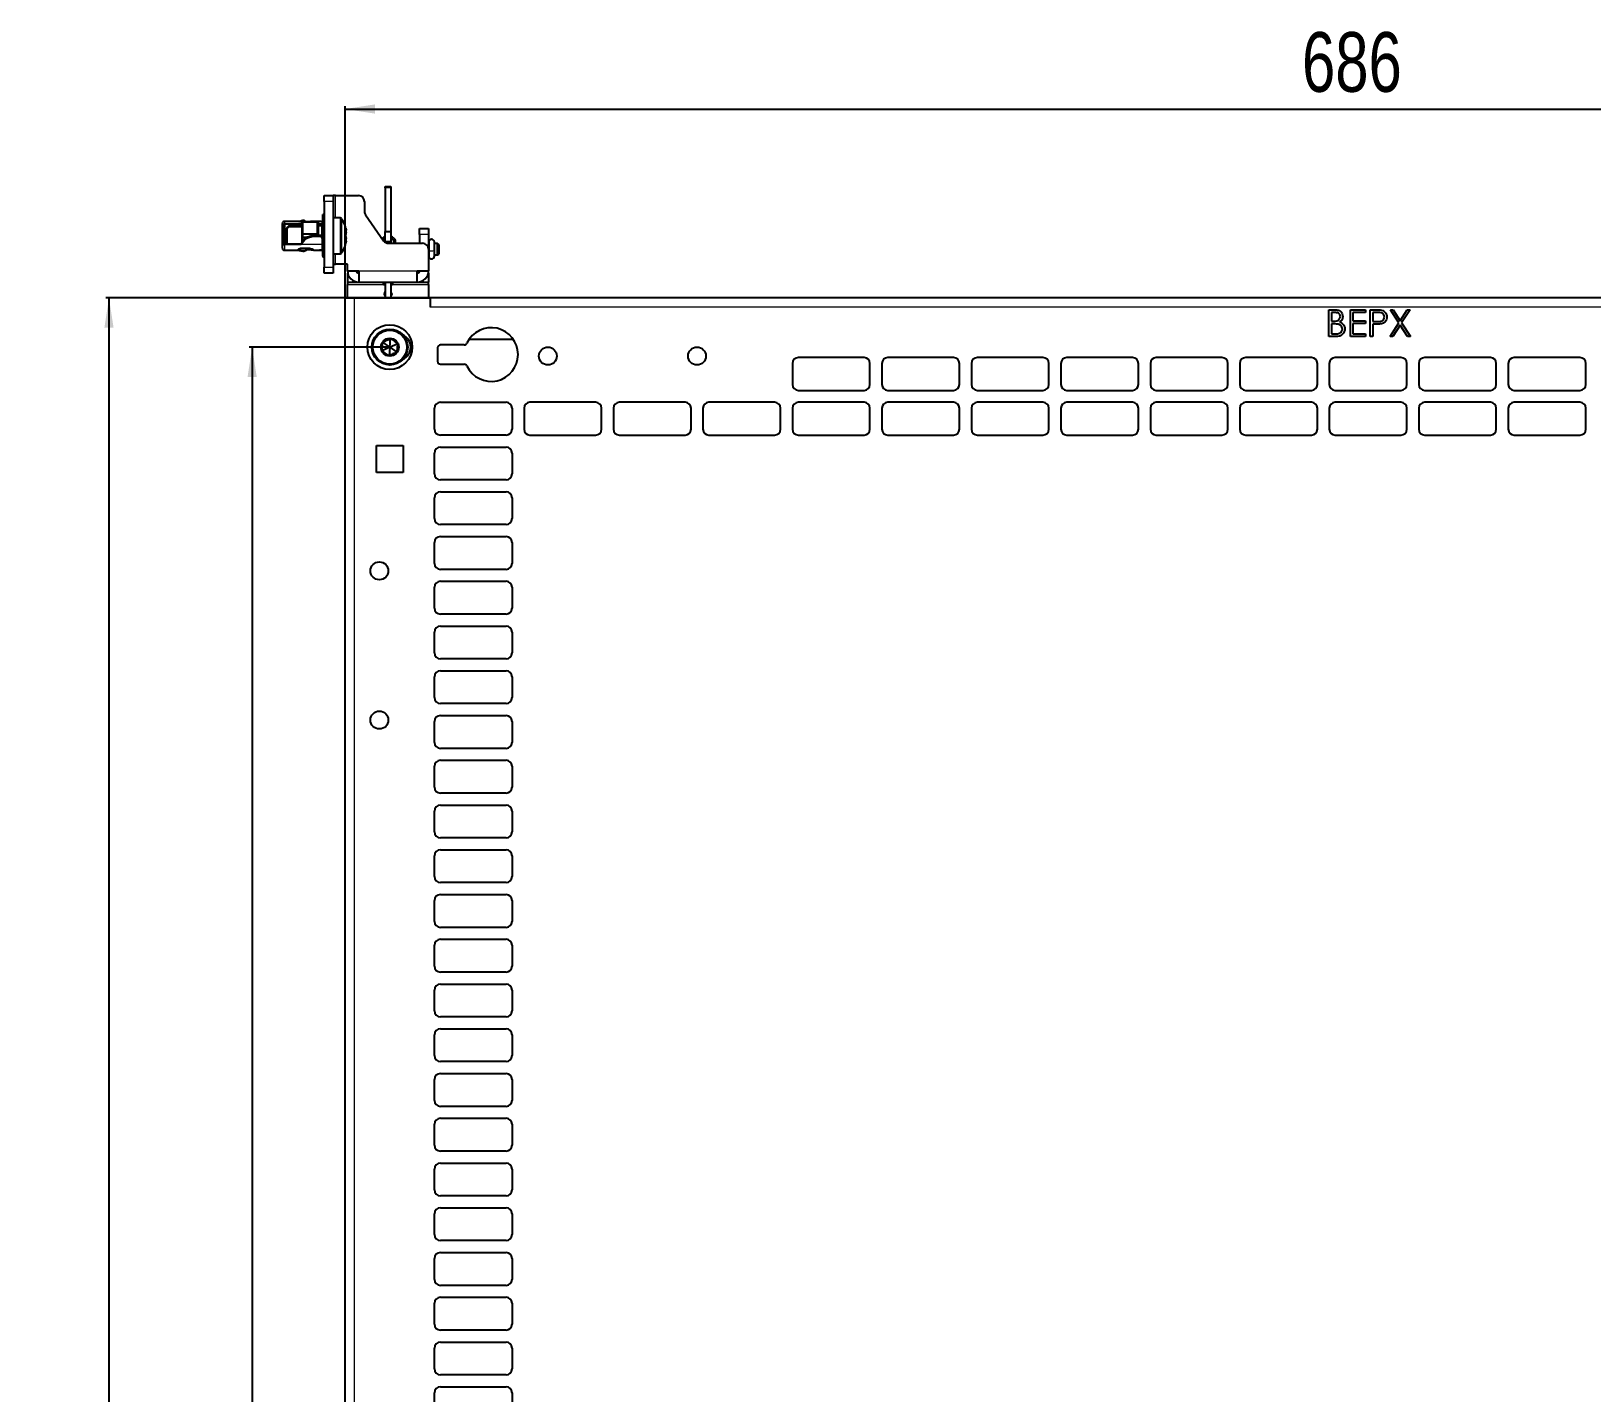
# Model space of a CAD drawing. Header units: millimetres. Extents: x -827 to 1057, y -90 to 1990.
# Drawn here: x -827 to -304, y 1446 to 1902 of the extents above; entities that cross this region are included whole.
import ezdxf

# ---------------------------------------------------------------- set-up
doc = ezdxf.new("R2010")
doc.units = ezdxf.units.MM
doc.layers.add('FORMAT', color=7, linetype='Continuous')
doc.styles.add('SLDTEXTSTYLE0', font='TXT', dxfattribs={"width": 0.75})
doc.dimstyles.new('SLDDIMSTYLE0', dxfattribs={"dimtxt": 20, "dimasz": 10, "dimexe": 0, "dimexo": 0.0625, "dimgap": 5, "dimtad": 2, "dimdec": 1, "dimrnd": 1e-09, "dimzin": 12, "dimdsep": 46, "dimtxsty": 'SLDTEXTSTYLE0', "dimsah": 1, "dimcen": 0.09, "dimadec": 0, "dimazin": 3, "dimtfac": 1, "dimtofl": 0, "dimtmove": 0, "dimatfit": 3, "dimfxl": 0, "dimfrac": 2, "dimtolj": 1, "dimtzin": 12, "dimarcsym": 0})

# ---------------------------------------------------------------- blocks, each defined once
blk = doc.blocks.new('_D')
at = {"layer": 'FORMAT'}
for p, q in [((-693.56, 1812.98), (-802.2, 1812.98)), ((-801.2, 1812.98), (-801.2, 129.96)), ((-693.56, 129.96), (-802.2, 129.96))]:
    blk.add_line(p, q, dxfattribs=at)
for points in [[(-801.2, 1812.98), (-802.73, 1802.98), (-799.66, 1802.98)], [(-801.2, 129.96), (-799.66, 139.96), (-802.73, 139.96)]]:
    blk.add_solid(points, dxfattribs=at)
at = {"layer": 'FORMAT', "insert": (-826.98, 941.92), "char_height": 20, "attachment_point": 1, "rotation": 90, "style": 'SLDTEXTSTYLE0'}
blk.add_mtext('1683', dxfattribs=at)
blk = doc.blocks.new('_D_1')
at = {"layer": 'FORMAT'}
for p, q in [((-722.05, 1812.98), (-722.05, 1877.27)), ((-722.05, 1876.27), (-36.05, 1876.27)), ((-36.05, 1812.98), (-36.05, 1877.27))]:
    blk.add_line(p, q, dxfattribs=at)
for points in [[(-722.05, 1876.27), (-712.05, 1874.73), (-712.05, 1877.81)], [(-36.05, 1876.27), (-46.05, 1877.81), (-46.05, 1874.73)]]:
    blk.add_solid(points, dxfattribs=at)
at = {"layer": 'FORMAT', "insert": (-401.21, 1902.05), "char_height": 20, "attachment_point": 1, "style": 'SLDTEXTSTYLE0'}
blk.add_mtext('686', dxfattribs=at)
blk = doc.blocks.new('_D_5')
at = {"layer": 'FORMAT'}
for p, q in [((-707.06, 1796.47), (-754.2, 1796.47)), ((-753.2, 1796.47), (-753.2, 146.47)), ((-707.06, 146.47), (-754.2, 146.47))]:
    blk.add_line(p, q, dxfattribs=at)
for points in [[(-753.2, 1796.47), (-754.73, 1786.47), (-751.66, 1786.47)], [(-753.2, 146.47), (-751.66, 156.47), (-754.73, 156.47)]]:
    blk.add_solid(points, dxfattribs=at)
at = {"layer": 'FORMAT', "insert": (-778.98, 941.92), "char_height": 20, "attachment_point": 1, "rotation": 90, "style": 'SLDTEXTSTYLE0'}
blk.add_mtext('1650', dxfattribs=at)

msp = doc.modelspace()

# ---------------------------------------------------------------- linework, layer by layer
at = {"color": 7, "linetype": 'Continuous', "lineweight": 25}
for p, q in [((-729.05, 1847.27), (-726.05, 1847.27)), ((-729.05, 1845.27), (-729.05, 1847.27)), ((-726.05, 1847.27), (-726.05, 1845.27)), ((-725.25, 1847.27), (-726.05, 1847.27)), ((-725.25, 1847.27), (-717.55, 1847.27)), ((-708.65, 1850.27), (-706.65, 1850.27)), ((-708.65, 1849.9), (-708.65, 1850.27)), ((-708.65, 1849.9), (-708.65, 1835.27)), ((-706.65, 1850.27), (-706.65, 1849.9)), ((-706.65, 1849.9), (-706.65, 1835.27)), ((-729.05, 1845.27), (-729.05, 1823.27)), ((-726.05, 1845.27), (-726.05, 1823.27)), ((-715.55, 1845.27), (-715.55, 1841.9)), ((-743.05, 1837.07), (-743.05, 1837.92)), ((-743.05, 1837.07), (-742.55, 1837.07)), ((-743.05, 1835.65), (-743.05, 1837.07)), ((-742.55, 1837.07), (-742.55, 1835.65)), ((-737.65, 1838.62), (-742.35, 1838.62)), ((-740.35, 1837.63), (-742.35, 1837.63)), ((-736.45, 1836.77), (-740.87, 1836.77)), ((-740.35, 1837.23), (-740.35, 1837.63)), ((-736.45, 1837.63), (-740.35, 1837.63)), ((-740.35, 1837.23), (-736.45, 1837.23)), ((-737.65, 1838.62), (-737.65, 1838.62)), ((-737.65, 1838.59), (-737.65, 1838.62)), ((-733.85, 1838.51), (-737.15, 1838.51)), ((-736.45, 1838.09), (-736.33, 1838.33)), ((-736.45, 1834.49), (-736.45, 1838.09)), ((-736.33, 1838.33), (-736.33, 1834.36)), ((-731.25, 1838.33), (-736.33, 1838.33)), ((-735.12, 1838.56), (-735.04, 1838.51)), ((-730.02, 1838.62), (-732.67, 1838.62)), ((-731.25, 1834.36), (-731.25, 1838.33)), ((-731.25, 1838.33), (-731.05, 1838.19)), ((-731.05, 1838.19), (-731.05, 1834.43)), ((-729.75, 1837.63), (-731.05, 1837.63)), ((-731.05, 1837.23), (-729.75, 1837.23)), ((-730, 1838.62), (-729.75, 1838.62)), ((-729.85, 1837.23), (-729.85, 1833.57)), ((-729.55, 1836.77), (-729.85, 1836.77)), ((-729.55, 1831.08), (-729.55, 1840.87)), ((-729.05, 1840.87), (-729.55, 1840.87)), ((-723.72, 1839.77), (-726.05, 1839.77)), ((-715.18, 1840.76), (-709.14, 1832.13)), ((-742.55, 1835.65), (-743.05, 1835.65)), ((-743.05, 1835.42), (-743.05, 1835.65)), ((-743.05, 1831.13), (-743.05, 1835.42)), ((-742.55, 1835.42), (-743.05, 1835.42)), ((-742.55, 1835.65), (-742.55, 1835.42)), ((-742.55, 1835.42), (-742.55, 1831.13)), ((-742.35, 1836.41), (-742.35, 1836.2)), ((-741.85, 1836.03), (-742.35, 1836.03)), ((-742.35, 1836.03), (-742.35, 1835.8)), ((-742.35, 1835.8), (-741.85, 1835.8)), ((-742.35, 1835.62), (-742.35, 1835.19)), ((-742.05, 1835.19), (-742.35, 1835.19)), ((-742.35, 1835.19), (-742.35, 1835.05)), ((-742.35, 1835.05), (-742.05, 1835.05)), ((-742.35, 1832.5), (-742.05, 1832.5)), ((-742.35, 1831.75), (-742.05, 1831.75)), ((-742.35, 1831.14), (-742.35, 1831.75)), ((-742.05, 1831.27), (-742.05, 1835.8)), ((-741.85, 1835.8), (-741.85, 1836.03)), ((-741.55, 1836.15), (-741.55, 1831.14)), ((-736.75, 1831.14), (-735.59, 1832.73)), ((-735.59, 1832.43), (-736.75, 1830.83)), ((-736.45, 1834.49), (-736.33, 1834.36)), ((-736.45, 1833.3), (-736.45, 1834.49)), ((-736.45, 1833.3), (-736.33, 1833.16)), ((-736.45, 1831.55), (-736.45, 1833.3)), ((-731.25, 1834.36), (-736.33, 1834.36)), ((-736.33, 1834.36), (-736.33, 1833.16)), ((-735.1, 1833.16), (-736.33, 1833.16)), ((-736.33, 1833.16), (-736.33, 1831.71)), ((-732.84, 1833.82), (-733.68, 1833.71)), ((-731.25, 1833.83), (-732.65, 1833.83)), ((-732.65, 1833.62), (-730.5, 1833.62)), ((-731.25, 1834.36), (-731.05, 1834.43)), ((-731.25, 1833.83), (-731.25, 1834.36)), ((-731.05, 1833.91), (-731.25, 1833.83)), ((-731.05, 1834.43), (-731.05, 1833.91)), ((-730.5, 1833.92), (-731.05, 1833.92)), ((-729.55, 1833.62), (-729.85, 1833.57)), ((-729.75, 1833.32), (-729.75, 1833.02)), ((-729.75, 1833.02), (-729.75, 1830.83)), ((-708.65, 1835.27), (-706.65, 1835.27)), ((-708.65, 1831.77), (-708.65, 1835.27)), ((-706.65, 1831.77), (-708.65, 1831.77)), ((-708.65, 1831.77), (-708.65, 1831.63)), ((-706.65, 1835.27), (-706.65, 1831.77)), ((-706.65, 1831.77), (-706.65, 1831.27)), ((-705.72, 1831.75), (-705.72, 1831.27)), ((-705.72, 1831.75), (-705.72, 1831.74)), ((-705.12, 1831.27), (-705.12, 1831.75)), ((-697.05, 1836.27), (-694.05, 1836.27)), ((-697.05, 1834.27), (-697.05, 1836.27)), ((-697.05, 1834.27), (-697.05, 1831.27)), ((-694.05, 1836.27), (-694.05, 1834.27)), ((-694.05, 1834.27), (-694.05, 1829.27)), ((-694.01, 1831.68), (-694.01, 1828.95)), ((-692.11, 1828.95), (-692.11, 1831.68)), ((-742.55, 1831.13), (-743.05, 1831.13)), ((-743.05, 1829.62), (-743.05, 1831.13)), ((-742.35, 1831.14), (-736.75, 1831.14)), ((-736.75, 1830.83), (-742.35, 1830.83)), ((-742.35, 1828.92), (-737.65, 1828.92)), ((-742.05, 1831.27), (-741.91, 1831.14)), ((-737.65, 1829.14), (-737.65, 1829.27)), ((-737.65, 1829.14), (-737.65, 1828.92)), ((-737.65, 1828.93), (-736.55, 1828.75)), ((-733.85, 1829.48), (-737.15, 1829.48)), ((-736.75, 1831.14), (-736.75, 1830.83)), ((-733.85, 1829.03), (-735.04, 1829.03)), ((-734.72, 1829.28), (-734.83, 1829.48)), ((-734.72, 1829.28), (-734.72, 1829.28)), ((-732.65, 1828.93), (-732.67, 1828.93)), ((-732.67, 1828.92), (-730.02, 1828.92)), ((-732.65, 1828.93), (-732.65, 1829.05)), ((-730.55, 1828.96), (-730.55, 1828.98)), ((-730, 1829.09), (-729.75, 1829.09)), ((-730, 1828.92), (-729.75, 1828.92)), ((-729.55, 1831.08), (-729.05, 1831.08)), ((-729.55, 1830.71), (-729.55, 1829.47)), ((-729.55, 1829.47), (-729.05, 1829.47)), ((-729.55, 1826.92), (-729.55, 1829.47)), ((-729.05, 1826.92), (-729.55, 1826.92)), ((-729.55, 1826.92), (-729.55, 1826.67)), ((-729.05, 1826.67), (-729.55, 1826.67)), ((-729.05, 1830.77), (-729.05, 1830.77)), ((-726.05, 1827.77), (-723.72, 1827.77)), ((-707.5, 1831.27), (-696.05, 1831.27)), ((-694.01, 1831.17), (-694.05, 1831.17)), ((-694.05, 1829.27), (-694.05, 1822.07)), ((-694.05, 1827.37), (-694.01, 1827.37)), ((-694.01, 1828.95), (-694.01, 1826.98)), ((-691.1, 1831.17), (-692.11, 1831.17)), ((-692.11, 1826.98), (-692.11, 1828.95)), ((-692.11, 1827.37), (-691.1, 1827.37)), ((-690.6, 1830.88), (-691.1, 1831.17)), ((-691.1, 1827.37), (-691.1, 1831.17)), ((-691.1, 1827.37), (-690.6, 1827.66)), ((-690.6, 1830.88), (-690.6, 1827.66)), ((-729.05, 1821.27), (-729.05, 1823.27)), ((-726.05, 1821.27), (-729.05, 1821.27)), ((-726.05, 1824.27), (-725.25, 1824.27)), ((-726.05, 1823.27), (-726.05, 1821.27)), ((-721.25, 1824.27), (-725.25, 1824.27)), ((-721.25, 1822.07), (-721.25, 1824.27)), ((-721.25, 1822.07), (-717.45, 1822.07)), ((-721.25, 1821.27), (-721.25, 1818.27)), ((-721.16, 1821.27), (-721.25, 1821.27)), ((-717.45, 1822.07), (-717.45, 1818.27)), ((-697.85, 1822.07), (-694.05, 1822.07)), ((-697.85, 1818.27), (-697.85, 1822.07)), ((-694.05, 1821.27), (-694.13, 1821.27)), ((-694.05, 1821.27), (-694.05, 1818.27)), ((-721.25, 1818.27), (-717.45, 1818.27)), ((-721.25, 1818.27), (-721.25, 1817.47)), ((-721.25, 1812.97), (-721.25, 1817.47)), ((-717.45, 1818.27), (-709.15, 1818.27)), ((-709.15, 1818.27), (-706.15, 1818.27)), ((-709.15, 1817.47), (-709.15, 1818.27)), ((-709.15, 1817.47), (-708.65, 1817.47)), ((-708.65, 1818.27), (-708.65, 1812.97)), ((-706.65, 1818.27), (-706.65, 1812.97)), ((-706.65, 1817.47), (-706.15, 1817.47)), ((-706.15, 1818.27), (-697.85, 1818.27)), ((-706.15, 1818.27), (-706.15, 1817.47)), ((-697.85, 1818.27), (-694.05, 1818.27)), ((-694.05, 1817.47), (-694.05, 1818.27)), ((-694.05, 1817.47), (-694.05, 1812.97)), ((-722.05, 129.97), (-722.05, 1812.97)), ((-722.05, 1812.97), (-718.95, 1812.97)), ((-718.95, 1812.97), (-693.55, 1812.97)), ((-693.55, 1812.97), (-693.55, 1812.98)), ((-64.55, 1812.98), (-693.55, 1812.98)), ((-693.55, 1812.97), (-693.55, 1809.88)), ((-392.16, 1808.98), (-390.4, 1808.98)), ((-392.16, 1799.98), (-392.16, 1808.98)), ((-390.25, 1808.06), (-391.35, 1808.06)), ((-391.35, 1808.06), (-391.35, 1805.17)), ((-391.35, 1805.17), (-390.81, 1805.17)), ((-385, 1808.98), (-379.93, 1808.98)), ((-385, 1799.98), (-385, 1808.98)), ((-384.2, 1808.06), (-384.2, 1805.29)), ((-379.93, 1808.06), (-384.2, 1808.06)), ((-384.2, 1805.29), (-379.93, 1805.29)), ((-379.93, 1808.98), (-379.93, 1808.06)), ((-379.93, 1805.29), (-379.93, 1804.37)), ((-378.31, 1808.98), (-376.55, 1808.98)), ((-378.31, 1799.98), (-378.31, 1808.98)), ((-377.5, 1808.06), (-377.5, 1805.06)), ((-375.86, 1808.06), (-377.5, 1808.06)), ((-371.56, 1808.98), (-370.63, 1808.98)), ((-368.74, 1804.57), (-371.56, 1808.98)), ((-370.63, 1808.98), (-368.27, 1805.3)), ((-368.27, 1805.3), (-365.92, 1808.98)), ((-364.98, 1808.98), (-367.81, 1804.57)), ((-365.92, 1808.98), (-364.98, 1808.98)), ((-389.72, 1799.98), (-392.16, 1799.98)), ((-391.35, 1804.25), (-391.35, 1800.91)), ((-390.81, 1804.25), (-391.35, 1804.25)), ((-391.35, 1800.91), (-390.2, 1800.91)), ((-379.93, 1799.98), (-385, 1799.98)), ((-384.2, 1804.37), (-384.2, 1800.91)), ((-379.93, 1804.37), (-384.2, 1804.37)), ((-384.2, 1800.91), (-379.93, 1800.91)), ((-379.93, 1800.91), (-379.93, 1799.98)), ((-377.5, 1799.98), (-378.31, 1799.98)), ((-377.5, 1805.06), (-375.93, 1805.04)), ((-377.5, 1804.14), (-377.5, 1799.98)), ((-376.86, 1804.14), (-377.5, 1804.14)), ((-371.68, 1799.98), (-368.74, 1804.57)), ((-370.74, 1799.98), (-371.68, 1799.98)), ((-368.27, 1803.84), (-370.74, 1799.98)), ((-365.8, 1799.98), (-368.27, 1803.84)), ((-367.81, 1804.57), (-364.87, 1799.98)), ((-364.87, 1799.98), (-365.8, 1799.98)), ((-707.05, 1796.47), (-709.66, 1795.25)), ((-707.05, 1796.47), (-709.41, 1798.13)), ((-707.05, 1796.47), (-707.3, 1793.6)), ((-707.05, 1796.47), (-706.79, 1799.35)), ((-707.05, 1796.47), (-704.43, 1797.69)), ((-707.05, 1796.47), (-704.68, 1794.82)), ((-691.05, 1796.23), (-691.05, 1791.73)), ((-682.1, 1797.23), (-690.05, 1797.23)), ((-665.56, 1798.98), (-680.53, 1798.98)), ((-690.05, 1790.73), (-682.1, 1790.73)), ((-572.05, 1790.97), (-572.05, 1783.97)), ((-548.05, 1792.97), (-570.05, 1792.97)), ((-546.05, 1783.97), (-546.05, 1790.97)), ((-542.05, 1790.97), (-542.05, 1783.97)), ((-518.05, 1792.97), (-540.05, 1792.97)), ((-516.05, 1783.97), (-516.05, 1790.97)), ((-512.05, 1790.97), (-512.05, 1783.97)), ((-488.05, 1792.97), (-510.05, 1792.97)), ((-486.05, 1783.97), (-486.05, 1790.97)), ((-482.05, 1790.97), (-482.05, 1783.97)), ((-458.05, 1792.97), (-480.05, 1792.97)), ((-456.05, 1783.97), (-456.05, 1790.97)), ((-452.05, 1790.97), (-452.05, 1783.97)), ((-428.05, 1792.97), (-450.05, 1792.97)), ((-426.05, 1783.97), (-426.05, 1790.97)), ((-422.05, 1790.97), (-422.05, 1783.97)), ((-398.05, 1792.97), (-420.05, 1792.97)), ((-396.05, 1783.97), (-396.05, 1790.97)), ((-392.05, 1790.97), (-392.05, 1783.97)), ((-368.05, 1792.97), (-390.05, 1792.97)), ((-366.05, 1783.97), (-366.05, 1790.97)), ((-362.05, 1790.97), (-362.05, 1783.97)), ((-338.05, 1792.97), (-360.05, 1792.97)), ((-336.05, 1783.97), (-336.05, 1790.97)), ((-332.05, 1790.97), (-332.05, 1783.97)), ((-308.05, 1792.97), (-330.05, 1792.97)), ((-306.05, 1783.97), (-306.05, 1790.97)), ((-570.05, 1781.97), (-548.05, 1781.97)), ((-540.05, 1781.97), (-518.05, 1781.97)), ((-510.05, 1781.97), (-488.05, 1781.97)), ((-480.05, 1781.97), (-458.05, 1781.97)), ((-450.05, 1781.97), (-428.05, 1781.97)), ((-420.05, 1781.97), (-398.05, 1781.97)), ((-390.05, 1781.97), (-368.05, 1781.97)), ((-360.05, 1781.97), (-338.05, 1781.97)), ((-330.05, 1781.97), (-308.05, 1781.97)), ((-692.05, 1768.97), (-692.05, 1775.97)), ((-690.05, 1777.97), (-668.05, 1777.97)), ((-666.05, 1775.97), (-666.05, 1768.97)), ((-662.05, 1775.97), (-662.05, 1768.97)), ((-638.05, 1777.97), (-660.05, 1777.97)), ((-636.05, 1768.97), (-636.05, 1775.97)), ((-632.05, 1775.97), (-632.05, 1768.97)), ((-608.05, 1777.97), (-630.05, 1777.97)), ((-606.05, 1768.97), (-606.05, 1775.97)), ((-602.05, 1775.97), (-602.05, 1768.97)), ((-578.05, 1777.97), (-600.05, 1777.97)), ((-576.05, 1768.97), (-576.05, 1775.97)), ((-572.05, 1775.97), (-572.05, 1768.97)), ((-548.05, 1777.97), (-570.05, 1777.97)), ((-546.05, 1768.97), (-546.05, 1775.97)), ((-542.05, 1775.97), (-542.05, 1768.97)), ((-518.05, 1777.97), (-540.05, 1777.97)), ((-516.05, 1768.97), (-516.05, 1775.97)), ((-512.05, 1775.97), (-512.05, 1768.97)), ((-488.05, 1777.97), (-510.05, 1777.97)), ((-486.05, 1768.97), (-486.05, 1775.97)), ((-482.05, 1775.97), (-482.05, 1768.97)), ((-458.05, 1777.97), (-480.05, 1777.97)), ((-456.05, 1768.97), (-456.05, 1775.97)), ((-452.05, 1775.97), (-452.05, 1768.97)), ((-428.05, 1777.97), (-450.05, 1777.97)), ((-426.05, 1768.97), (-426.05, 1775.97)), ((-422.05, 1775.97), (-422.05, 1768.97)), ((-398.05, 1777.97), (-420.05, 1777.97)), ((-396.05, 1768.97), (-396.05, 1775.97)), ((-392.05, 1775.97), (-392.05, 1768.97)), ((-368.05, 1777.97), (-390.05, 1777.97)), ((-366.05, 1768.97), (-366.05, 1775.97)), ((-362.05, 1775.97), (-362.05, 1768.97)), ((-338.05, 1777.97), (-360.05, 1777.97)), ((-336.05, 1768.97), (-336.05, 1775.97)), ((-332.05, 1775.97), (-332.05, 1768.97)), ((-308.05, 1777.97), (-330.05, 1777.97)), ((-306.05, 1768.97), (-306.05, 1775.97)), ((-711.55, 1763.47), (-702.55, 1763.47)), ((-711.55, 1754.47), (-711.55, 1763.47)), ((-702.55, 1763.47), (-702.55, 1754.47)), ((-668.05, 1766.97), (-690.05, 1766.97)), ((-660.05, 1766.97), (-638.05, 1766.97)), ((-630.05, 1766.97), (-608.05, 1766.97)), ((-600.05, 1766.97), (-578.05, 1766.97)), ((-570.05, 1766.97), (-548.05, 1766.97)), ((-540.05, 1766.97), (-518.05, 1766.97)), ((-510.05, 1766.97), (-488.05, 1766.97)), ((-480.05, 1766.97), (-458.05, 1766.97)), ((-450.05, 1766.97), (-428.05, 1766.97)), ((-420.05, 1766.97), (-398.05, 1766.97)), ((-390.05, 1766.97), (-368.05, 1766.97)), ((-360.05, 1766.97), (-338.05, 1766.97)), ((-330.05, 1766.97), (-308.05, 1766.97)), ((-692.05, 1753.97), (-692.05, 1760.97)), ((-690.05, 1762.97), (-668.05, 1762.97)), ((-666.05, 1760.97), (-666.05, 1753.97)), ((-702.55, 1754.47), (-711.55, 1754.47)), ((-668.05, 1751.97), (-690.05, 1751.97)), ((-690.05, 1747.97), (-668.05, 1747.97)), ((-692.05, 1738.97), (-692.05, 1745.97)), ((-666.05, 1745.97), (-666.05, 1738.97)), ((-668.05, 1736.97), (-690.05, 1736.97)), ((-690.05, 1732.97), (-668.05, 1732.97)), ((-692.05, 1723.97), (-692.05, 1730.97)), ((-666.05, 1730.97), (-666.05, 1723.97)), ((-668.05, 1721.97), (-690.05, 1721.97)), ((-690.05, 1717.97), (-668.05, 1717.97)), ((-692.05, 1708.97), (-692.05, 1715.97)), ((-666.05, 1715.97), (-666.05, 1708.97)), ((-668.05, 1706.97), (-690.05, 1706.97)), ((-692.05, 1693.97), (-692.05, 1700.97)), ((-690.05, 1702.97), (-668.05, 1702.97)), ((-666.05, 1700.97), (-666.05, 1693.97)), ((-668.05, 1691.97), (-690.05, 1691.97)), ((-692.05, 1678.97), (-692.05, 1685.97)), ((-690.05, 1687.97), (-668.05, 1687.97)), ((-666.05, 1685.97), (-666.05, 1678.97)), ((-668.05, 1676.97), (-690.05, 1676.97)), ((-692.05, 1663.97), (-692.05, 1670.97)), ((-690.05, 1672.97), (-668.05, 1672.97)), ((-666.05, 1670.97), (-666.05, 1663.97)), ((-668.05, 1661.97), (-690.05, 1661.97)), ((-692.05, 1648.97), (-692.05, 1655.97)), ((-690.05, 1657.97), (-668.05, 1657.97)), ((-666.05, 1655.97), (-666.05, 1648.97)), ((-668.05, 1646.97), (-690.05, 1646.97)), ((-690.05, 1642.97), (-668.05, 1642.97)), ((-692.05, 1633.97), (-692.05, 1640.97)), ((-666.05, 1640.97), (-666.05, 1633.97)), ((-668.05, 1631.97), (-690.05, 1631.97)), ((-690.05, 1627.97), (-668.05, 1627.97)), ((-692.05, 1618.97), (-692.05, 1625.97)), ((-666.05, 1625.97), (-666.05, 1618.97)), ((-668.05, 1616.97), (-690.05, 1616.97)), ((-690.05, 1612.97), (-668.05, 1612.97)), ((-692.05, 1603.97), (-692.05, 1610.97)), ((-666.05, 1610.97), (-666.05, 1603.97)), ((-668.05, 1601.97), (-690.05, 1601.97)), ((-692.05, 1588.97), (-692.05, 1595.97)), ((-690.05, 1597.97), (-668.05, 1597.97)), ((-666.05, 1595.97), (-666.05, 1588.97)), ((-668.05, 1586.97), (-690.05, 1586.97)), ((-692.05, 1573.97), (-692.05, 1580.97)), ((-690.05, 1582.97), (-668.05, 1582.97)), ((-666.05, 1580.97), (-666.05, 1573.97)), ((-668.05, 1571.97), (-690.05, 1571.97)), ((-692.05, 1558.97), (-692.05, 1565.97)), ((-690.05, 1567.97), (-668.05, 1567.97)), ((-666.05, 1565.97), (-666.05, 1558.97)), ((-668.05, 1556.97), (-690.05, 1556.97)), ((-692.05, 1543.97), (-692.05, 1550.97)), ((-690.05, 1552.97), (-668.05, 1552.97)), ((-666.05, 1550.97), (-666.05, 1543.97)), ((-668.05, 1541.97), (-690.05, 1541.97)), ((-692.05, 1528.97), (-692.05, 1535.97)), ((-690.05, 1537.97), (-668.05, 1537.97)), ((-666.05, 1535.97), (-666.05, 1528.97)), ((-668.05, 1526.97), (-690.05, 1526.97)), ((-690.05, 1522.97), (-668.05, 1522.97)), ((-692.05, 1513.97), (-692.05, 1520.97)), ((-666.05, 1520.97), (-666.05, 1513.97)), ((-668.05, 1511.97), (-690.05, 1511.97)), ((-690.05, 1507.97), (-668.05, 1507.97)), ((-692.05, 1498.97), (-692.05, 1505.97)), ((-666.05, 1505.97), (-666.05, 1498.97)), ((-668.05, 1496.97), (-690.05, 1496.97)), ((-690.05, 1492.97), (-668.05, 1492.97)), ((-692.05, 1483.97), (-692.05, 1490.97)), ((-666.05, 1490.97), (-666.05, 1483.97)), ((-668.05, 1481.97), (-690.05, 1481.97)), ((-692.05, 1468.97), (-692.05, 1475.97)), ((-690.05, 1477.97), (-668.05, 1477.97)), ((-666.05, 1475.97), (-666.05, 1468.97)), ((-668.05, 1466.97), (-690.05, 1466.97)), ((-692.05, 1453.97), (-692.05, 1460.97)), ((-690.05, 1462.97), (-668.05, 1462.97)), ((-666.05, 1460.97), (-666.05, 1453.97)), ((-668.05, 1451.97), (-690.05, 1451.97)), ((-692.05, 1438.97), (-692.05, 1445.97)), ((-690.05, 1447.97), (-668.05, 1447.97)), ((-666.05, 1445.97), (-666.05, 1438.97))]:
    msp.add_line(p, q, dxfattribs=at)
at = {"color": 8, "linetype": 'Continuous', "lineweight": 18}
for p, q in [((-725.25, 1839.77), (-725.25, 1847.27)), ((-706.65, 1849.9), (-708.65, 1849.9)), ((-726.05, 1845.27), (-729.05, 1845.27)), ((-742.35, 1838.62), (-742.35, 1837.63)), ((-735.15, 1838.51), (-735.12, 1838.56)), ((-729.75, 1837.63), (-729.75, 1838.62)), ((-729.75, 1836.77), (-729.75, 1837.23)), ((-723.72, 1839.77), (-723.72, 1827.77)), ((-723.28, 1839.54), (-723.28, 1828)), ((-735.59, 1832.73), (-735.59, 1832.43)), ((-732.84, 1833.6), (-732.84, 1833.82)), ((-732.65, 1833.83), (-732.65, 1833.62)), ((-730.5, 1833.62), (-730.5, 1833.92)), ((-694.05, 1834.27), (-697.05, 1834.27)), ((-742.35, 1830.83), (-742.35, 1828.92)), ((-729.75, 1830.83), (-736.75, 1830.83)), ((-733.85, 1829.03), (-733.85, 1829.48)), ((-730, 1829.09), (-730, 1828.92)), ((-729.75, 1829.09), (-729.75, 1830.83)), ((-725.25, 1824.27), (-725.25, 1827.77)), ((-729.05, 1823.27), (-726.05, 1823.27)), ((-717.45, 1822.07), (-697.85, 1822.07)), ((-721.25, 1817.47), (-709.15, 1817.47)), ((-706.15, 1817.47), (-694.05, 1817.47)), ((-718.95, 1812.97), (-718.95, 129.97)), ((-64.55, 1809.88), (-693.55, 1809.88))]:
    msp.add_line(p, q, dxfattribs=at)
at = {"color": 7, "linetype": 'Continuous', "lineweight": 25, "flags": 128}
for points in [[(-729.55, 1837.26), (-729.61, 1837.24), (-729.75, 1837.23)], [(-742.55, 1836.29), (-742.54, 1836.31), (-742.53, 1836.33), (-742.51, 1836.35), (-742.49, 1836.37), (-742.46, 1836.39), (-742.42, 1836.4), (-742.38, 1836.41), (-742.35, 1836.41)], [(-742.55, 1831.26), (-742.54, 1831.23), (-742.53, 1831.21), (-742.51, 1831.19), (-742.49, 1831.17), (-742.46, 1831.16), (-742.42, 1831.15), (-742.38, 1831.14), (-742.35, 1831.14)], [(-729.55, 1831.12), (-729.61, 1831.13), (-729.75, 1831.14)], [(-729.55, 1830.71), (-729.55, 1830.74), (-729.56, 1830.76), (-729.58, 1830.78), (-729.6, 1830.8), (-729.63, 1830.81), (-729.67, 1830.82), (-729.71, 1830.83), (-729.75, 1830.83)], [(-706.65, 1814.97), (-706.49, 1814.7), (-706.4, 1814.22)], [(-706.4, 1814.22), (-706.49, 1813.74), (-706.65, 1813.47)]]:
    msp.add_lwpolyline(points, dxfattribs=at)
at = {"color": 8, "linetype": 'Continuous', "lineweight": 18, "flags": 128}
msp.add_lwpolyline([(-705.72, 1831.74), (-705.72, 1831.74), (-705.69, 1831.67), (-705.62, 1831.61), (-705.52, 1831.58), (-705.41, 1831.57), (-705.29, 1831.58), (-705.2, 1831.63), (-705.14, 1831.69), (-705.12, 1831.75)], dxfattribs=at)
at = {"color": 7, "linetype": 'Continuous', "lineweight": 25}
for centre, radius in [((-707.05, 1796.47), 7.5), ((-707.05, 1796.47), 6), ((-707.05, 1796.47), 5.7), ((-707.05, 1796.47), 3), ((-654.05, 1793.48), 3), ((-604.05, 1793.48), 3), ((-710.55, 1721.47), 3), ((-710.55, 1671.47), 3)]:
    msp.add_circle(centre, radius, dxfattribs=at)
for centre, radius, start, end in [((-717.55, 1845.27), 2, 360, 90), ((-713.55, 1841.9), 2, 180, 214.992), ((-742.35, 1837.92), 0.7, 90, 180), ((-742.41, 1836.99), 0.641, 84.2482, 172.7634), ((-742.36, 1837.05), 0.183, 84.2482, 172.7634), ((-729.75, 1838.82), 0.2, 269.9998, 359.9998), ((-729.73, 1837.81), 0.183, 264.2482, 352.7634), ((-723.72, 1839.23), 0.54, 35.2515, 90), ((-731.45, 1833.77), 10, 10.8849, 35.2515), ((-732.65, 1832.69), 0.932, 89.97, 102.0278), ((-730.43, 1833.24), 0.687, 7.2366, 95.7518), ((-730.43, 1832.94), 0.687, 7.2366, 95.7518), ((-731.45, 1833.77), 10, 324.7485, 349.0216), ((-707.5, 1833.27), 2, 214.992, 270), ((-693.06, 1831.68), 0.95, 0, 180), ((-742.35, 1829.62), 0.7, 180, 270), ((-742.43, 1831.54), 0.71, 215.1313, 277.0089), ((-729.74, 1828.9), 0.197, 1.0398, 91.0034), ((-729.75, 1828.72), 0.2, 0.0002, 90.0002), ((-729.5, 1830.63), 0.46, 10.179, 76.8719), ((-723.72, 1828.31), 0.54, 270, 324.7485), ((-696.05, 1829.27), 2, 0, 90), ((-693.06, 1826.98), 0.95, 180, 0), ((-717.45, 1822.07), 3.8, 180, 270), ((-717.45, 1822.07), 0.8, 180, 270), ((-697.85, 1822.07), 3.8, 270, 0), ((-697.85, 1822.07), 0.8, 270, 0), ((-707.65, 1814.22), 1.25, 143.1301, 216.8699), ((-704.55, 1796.47), 4.5, 294.975, 65.025), ((-673.05, 1793.98), 9, 205.1507, 154.8493), ((-690.05, 1796.23), 1, 90, 180), ((-682.1, 1798.23), 1, 270, 334.8493), ((-690.05, 1791.73), 1, 180, 270), ((-682.1, 1789.73), 1, 25.1507, 90), ((-570.05, 1790.97), 2, 90, 180), ((-548.05, 1790.97), 2, 0, 90), ((-540.05, 1790.97), 2, 90, 180), ((-518.05, 1790.97), 2, 0, 90), ((-510.05, 1790.97), 2, 90, 180), ((-488.05, 1790.97), 2, 0, 90), ((-480.05, 1790.97), 2, 90, 180), ((-458.05, 1790.97), 2, 0, 90), ((-450.05, 1790.97), 2, 90, 180), ((-428.05, 1790.97), 2, 0, 90), ((-420.05, 1790.97), 2, 90, 180), ((-398.05, 1790.97), 2, 0, 90), ((-390.05, 1790.97), 2, 90, 180), ((-368.05, 1790.97), 2, 0, 90), ((-360.05, 1790.97), 2, 90, 180), ((-338.05, 1790.97), 2, 0, 90), ((-330.05, 1790.97), 2, 90, 180), ((-308.05, 1790.97), 2, 0, 90), ((-570.05, 1783.97), 2, 180, 270), ((-548.05, 1783.97), 2, 270, 0), ((-540.05, 1783.97), 2, 180, 270), ((-518.05, 1783.97), 2, 270, 0), ((-510.05, 1783.97), 2, 180, 270), ((-488.05, 1783.97), 2, 270, 0), ((-480.05, 1783.97), 2, 180, 270), ((-458.05, 1783.97), 2, 270, 0), ((-450.05, 1783.97), 2, 180, 270), ((-428.05, 1783.97), 2, 270, 0), ((-420.05, 1783.97), 2, 180, 270), ((-398.05, 1783.97), 2, 270, 0), ((-390.05, 1783.97), 2, 180, 270), ((-368.05, 1783.97), 2, 270, 0), ((-360.05, 1783.97), 2, 180, 270), ((-338.05, 1783.97), 2, 270, 0), ((-330.05, 1783.97), 2, 180, 270), ((-308.05, 1783.97), 2, 270, 0), ((-690.05, 1775.97), 2, 90, 180), ((-668.05, 1775.97), 2, 0, 90), ((-660.05, 1775.97), 2, 90, 180), ((-638.05, 1775.97), 2, 0, 90), ((-630.05, 1775.97), 2, 90, 180), ((-608.05, 1775.97), 2, 0, 90), ((-600.05, 1775.97), 2, 90, 180), ((-578.05, 1775.97), 2, 0, 90), ((-570.05, 1775.97), 2, 90, 180), ((-548.05, 1775.97), 2, 0, 90), ((-540.05, 1775.97), 2, 90, 180), ((-518.05, 1775.97), 2, 0, 90), ((-510.05, 1775.97), 2, 90, 180), ((-488.05, 1775.97), 2, 0, 90), ((-480.05, 1775.97), 2, 90, 180), ((-458.05, 1775.97), 2, 0, 90), ((-450.05, 1775.97), 2, 90, 180), ((-428.05, 1775.97), 2, 0, 90), ((-420.05, 1775.97), 2, 90, 180), ((-398.05, 1775.97), 2, 0, 90), ((-390.05, 1775.97), 2, 90, 180), ((-368.05, 1775.97), 2, 0, 90), ((-360.05, 1775.97), 2, 90, 180), ((-338.05, 1775.97), 2, 0, 90), ((-330.05, 1775.97), 2, 90, 180), ((-308.05, 1775.97), 2, 0, 90), ((-690.05, 1768.97), 2, 180, 270), ((-668.05, 1768.97), 2, 270, 0), ((-660.05, 1768.97), 2, 180, 270), ((-638.05, 1768.97), 2, 270, 0), ((-630.05, 1768.97), 2, 180, 270), ((-608.05, 1768.97), 2, 270, 0), ((-600.05, 1768.97), 2, 180, 270), ((-578.05, 1768.97), 2, 270, 0), ((-570.05, 1768.97), 2, 180, 270), ((-548.05, 1768.97), 2, 270, 0), ((-540.05, 1768.97), 2, 180, 270), ((-518.05, 1768.97), 2, 270, 0), ((-510.05, 1768.97), 2, 180, 270), ((-488.05, 1768.97), 2, 270, 0), ((-480.05, 1768.97), 2, 180, 270), ((-458.05, 1768.97), 2, 270, 0), ((-450.05, 1768.97), 2, 180, 270), ((-428.05, 1768.97), 2, 270, 0), ((-420.05, 1768.97), 2, 180, 270), ((-398.05, 1768.97), 2, 270, 0), ((-390.05, 1768.97), 2, 180, 270), ((-368.05, 1768.97), 2, 270, 0), ((-360.05, 1768.97), 2, 180, 270), ((-338.05, 1768.97), 2, 270, 0), ((-330.05, 1768.97), 2, 180, 270), ((-308.05, 1768.97), 2, 270, 0), ((-690.05, 1760.97), 2, 90, 180), ((-668.05, 1760.97), 2, 0, 90), ((-690.05, 1753.97), 2, 180, 270), ((-668.05, 1753.97), 2, 270, 360), ((-690.05, 1745.97), 2, 90, 180), ((-668.05, 1745.97), 2, 0, 90), ((-690.05, 1738.97), 2, 180, 270), ((-668.05, 1738.97), 2, 270, 0), ((-690.05, 1730.97), 2, 90, 180), ((-668.05, 1730.97), 2, 0, 90), ((-690.05, 1723.97), 2, 180, 270), ((-668.05, 1723.97), 2, 270, 0), ((-690.05, 1715.97), 2, 90, 180), ((-668.05, 1715.97), 2, 0, 90), ((-690.05, 1708.97), 2, 180, 270), ((-668.05, 1708.97), 2, 270, 360), ((-690.05, 1700.97), 2, 90, 180), ((-668.05, 1700.97), 2, 0, 90), ((-690.05, 1693.97), 2, 180, 270), ((-668.05, 1693.97), 2, 270, 360), ((-690.05, 1685.97), 2, 90, 180), ((-668.05, 1685.97), 2, 0, 90), ((-690.05, 1678.97), 2, 180, 270), ((-668.05, 1678.97), 2, 270, 0), ((-690.05, 1670.97), 2, 90, 180), ((-668.05, 1670.97), 2, 0, 90), ((-690.05, 1663.97), 2, 180, 270), ((-668.05, 1663.97), 2, 270, 0), ((-690.05, 1655.97), 2, 90, 180), ((-668.05, 1655.97), 2, 0, 90), ((-690.05, 1648.97), 2, 180, 270), ((-668.05, 1648.97), 2, 270, 360), ((-690.05, 1640.97), 2, 90, 180), ((-668.05, 1640.97), 2, 0, 90), ((-690.05, 1633.97), 2, 180, 270), ((-668.05, 1633.97), 2, 270, 360), ((-690.05, 1625.97), 2, 90, 180), ((-668.05, 1625.97), 2, 0, 90), ((-690.05, 1618.97), 2, 180, 270), ((-668.05, 1618.97), 2, 270, 0), ((-690.05, 1610.97), 2, 90, 180), ((-668.05, 1610.97), 2, 0, 90), ((-690.05, 1603.97), 2, 180, 270), ((-668.05, 1603.97), 2, 270, 360), ((-690.05, 1595.97), 2, 90, 180), ((-668.05, 1595.97), 2, 0, 90), ((-690.05, 1588.97), 2, 180, 270), ((-668.05, 1588.97), 2, 270, 360), ((-690.05, 1580.97), 2, 90, 180), ((-668.05, 1580.97), 2, 0, 90), ((-690.05, 1573.97), 2, 180, 270), ((-668.05, 1573.97), 2, 270, 0), ((-690.05, 1565.97), 2, 90, 180), ((-668.05, 1565.97), 2, 0, 90), ((-690.05, 1558.97), 2, 180, 270), ((-668.05, 1558.97), 2, 270, 0), ((-690.05, 1550.97), 2, 90, 180), ((-668.05, 1550.97), 2, 0, 90), ((-690.05, 1543.97), 2, 180, 270), ((-668.05, 1543.97), 2, 270, 360), ((-690.05, 1535.97), 2, 90, 180), ((-668.05, 1535.97), 2, 0, 90), ((-690.05, 1528.97), 2, 180, 270), ((-668.05, 1528.97), 2, 270, 360), ((-690.05, 1520.97), 2, 90, 180), ((-668.05, 1520.97), 2, 0, 90), ((-690.05, 1513.97), 2, 180, 270), ((-668.05, 1513.97), 2, 270, 0), ((-690.05, 1505.97), 2, 90, 180), ((-668.05, 1505.97), 2, 0, 90), ((-690.05, 1498.97), 2, 180, 270), ((-668.05, 1498.97), 2, 270, 0), ((-690.05, 1490.97), 2, 90, 180), ((-668.05, 1490.97), 2, 0, 90), ((-690.05, 1483.97), 2, 180, 270), ((-668.05, 1483.97), 2, 270, 360), ((-690.05, 1475.97), 2, 90, 180), ((-668.05, 1475.97), 2, 0, 90), ((-690.05, 1468.97), 2, 180, 270), ((-668.05, 1468.97), 2, 270, 0), ((-690.05, 1460.97), 2, 90, 180), ((-668.05, 1460.97), 2, 0, 90), ((-690.05, 1453.97), 2, 180, 270), ((-668.05, 1453.97), 2, 270, 0), ((-690.05, 1445.97), 2, 90, 180), ((-668.05, 1445.97), 2, 0, 90)]:
    msp.add_arc(centre, radius, start, end, dxfattribs=at)
at = {"color": 8, "linetype": 'Continuous', "lineweight": 18}
for centre, start, end in [((-693.29, 1830.36), 243.0891, 278.3694), ((-692.83, 1830.36), 261.6306, 296.9109)]:
    msp.add_arc(centre, 1.59, start, end, dxfattribs=at)
at = {"color": 7, "linetype": 'Continuous', "lineweight": 25}
msp.add_ellipse((-732.65, 1833.49), major_axis=(0.75, 0), ratio=0.445831, start_param=1.570796, end_param=1.83344, dxfattribs=at)
for points, knots in [([(-742.35, 1837.63), (-742.35, 1837.37), (-742.35, 1836.89), (-742.35, 1836.29), (-742.35, 1836.03)], [0, 0, 0, 0, 0.559866, 1, 1, 1, 1]), ([(-740.35, 1837.63), (-740.63, 1837.37), (-741.13, 1836.89), (-741.63, 1836.29), (-741.85, 1836.03)], [0, 0, 0, 0, 0.559911, 1, 1, 1, 1]), ([(-740.35, 1837.23), (-740.63, 1837), (-741.13, 1836.58), (-741.63, 1836.03), (-741.85, 1835.8)], [0, 0, 0, 0, 0.559868, 1, 1, 1, 1]), ([(-737.65, 1838.62), (-737.15, 1838.74), (-736.48, 1838.89), (-735.58, 1838.87), (-735.28, 1838.66), (-735.12, 1838.56)], [0, 0, 0, 0, 0.587693, 0.790818, 1, 1, 1, 1]), ([(-737.15, 1838.51), (-737.2, 1838.51), (-737.31, 1838.51), (-737.46, 1838.53), (-737.58, 1838.56), (-737.64, 1838.58), (-737.64, 1838.59), (-737.65, 1838.59)], [0, 0, 0, 0, 0.214445, 0.428893, 0.643239, 0.857188, 1, 1, 1, 1]), ([(-735.55, 1838.79), (-735.6, 1838.82), (-735.69, 1838.87), (-735.84, 1838.9), (-736.07, 1838.89), (-736.37, 1838.82), (-736.63, 1838.78), (-736.72, 1838.77)], [0, 0, 0, 0, 0.1959601, 0.2923906, 0.38871, 0.7887313, 1, 1, 1, 1]), ([(-732.67, 1838.62), (-732.68, 1838.62), (-732.7, 1838.62), (-732.88, 1838.59), (-733.18, 1838.55), (-733.52, 1838.52), (-733.75, 1838.51), (-733.85, 1838.51)], [0, 0, 0, 0, 0.132621, 0.367345, 0.598403, 0.830955, 1, 1, 1, 1]), ([(-742.35, 1831.14), (-742.35, 1831.33), (-742.35, 1831.74), (-742.35, 1832.24), (-742.35, 1832.5)], [0, 0, 0, 0, 0.464597, 1, 1, 1, 1]), ([(-735.59, 1832.73), (-735.47, 1832.86), (-735.23, 1833.13), (-734.56, 1833.47), (-734.02, 1833.62), (-733.68, 1833.71)], [0, 0, 0, 0, 0.261809, 0.533628, 1, 1, 1, 1]), ([(-735.59, 1832.43), (-735.42, 1832.6), (-735.07, 1832.95), (-734.09, 1833.33), (-733.33, 1833.49), (-732.84, 1833.6)], [0, 0, 0, 0, 0.254027, 0.526591, 1, 1, 1, 1]), ([(-729.55, 1833.57), (-729.55, 1833.57), (-729.55, 1833.58), (-729.57, 1833.59), (-729.6, 1833.59), (-729.68, 1833.58), (-729.75, 1833.57), (-729.79, 1833.56), (-729.81, 1833.56)], [0, 0, 0, 0, 0.161749, 0.312679, 0.446325, 0.64768, 0.862835, 1, 1, 1, 1]), ([(-729.55, 1832.39), (-729.55, 1832.39), (-729.55, 1832.4), (-729.57, 1832.41), (-729.6, 1832.42), (-729.67, 1832.43), (-729.72, 1832.44), (-729.75, 1832.44)], [0, 0, 0, 0, 0.195302, 0.377541, 0.538909, 0.761383, 1, 1, 1, 1]), ([(-721.85, 1834.01), (-721.84, 1834.02), (-721.84, 1834.04), (-721.84, 1834.09), (-721.79, 1834.2), (-721.71, 1834.32), (-721.64, 1834.52), (-721.61, 1834.8), (-721.64, 1835.24), (-721.71, 1835.7), (-721.79, 1836.06), (-721.83, 1836.2), (-721.84, 1836.27), (-721.84, 1836.3), (-721.85, 1836.31), (-721.84, 1836.32), (-721.83, 1836.31), (-721.78, 1836.18), (-721.69, 1835.91), (-721.62, 1835.65), (-721.62, 1835.64), (-721.63, 1835.64)], [0, 0, 0, 0, 0.005558, 0.013374, 0.035034, 0.131849, 0.247035, 0.319984, 0.393529, 0.553866, 0.60656, 0.632964, 0.646239, 0.65197, 0.65776, 0.662732, 0.671493, 0.698625, 0.8253, 0.953094, 1, 1, 1, 1]), ([(-721.63, 1831.87), (-721.63, 1831.89), (-721.61, 1831.94), (-721.64, 1831.88), (-721.72, 1831.67), (-721.8, 1831.51), (-721.83, 1831.46), (-721.84, 1831.46), (-721.85, 1831.47), (-721.85, 1831.49), (-721.84, 1831.52), (-721.82, 1831.61), (-721.74, 1831.95), (-721.66, 1832.4), (-721.61, 1832.92), (-721.63, 1833.35), (-721.71, 1833.59), (-721.78, 1833.77), (-721.81, 1833.84), (-721.83, 1833.9), (-721.84, 1833.95), (-721.84, 1833.99), (-721.84, 1834), (-721.85, 1834.01)], [0, 0, 0, 0, 0.029808, 0.101722, 0.265658, 0.314468, 0.33896, 0.348832, 0.354202, 0.359616, 0.365729, 0.3767, 0.418569, 0.583882, 0.661985, 0.741086, 0.894598, 0.932496, 0.956593, 0.972453, 0.988405, 0.994772, 1, 1, 1, 1]), ([(-708.65, 1833.5), (-708.91, 1833.38), (-709.3, 1833.21), (-709.53, 1832.9), (-709.61, 1832.8)], [0, 0, 0, 0, 0.66775, 1, 1, 1, 1]), ([(-709.26, 1832.3), (-709.25, 1832.34), (-709.15, 1832.53), (-708.92, 1832.73), (-708.68, 1832.82), (-708.65, 1832.83)], [0, 0, 0, 0, 0.17004, 0.879402, 1, 1, 1, 1]), ([(-705.12, 1831.75), (-705.13, 1831.89), (-705.16, 1832.27), (-705.47, 1832.84), (-706, 1833.33), (-706.45, 1833.48), (-706.65, 1833.54)], [0, 0, 0, 0, 0.173097, 0.475053, 0.778671, 1, 1, 1, 1]), ([(-706.65, 1832.92), (-706.48, 1832.84), (-706.13, 1832.66), (-705.79, 1832.24), (-705.74, 1831.91), (-705.72, 1831.75)], [0, 0, 0, 0, 0.296716, 0.64973, 1, 1, 1, 1]), ([(-737.65, 1829.27), (-737.64, 1829.29), (-737.63, 1829.33), (-737.54, 1829.4), (-737.42, 1829.45), (-737.28, 1829.47), (-737.18, 1829.48), (-737.15, 1829.48)], [0, 0, 0, 0, 0.214373, 0.428779, 0.642592, 0.856666, 1, 1, 1, 1]), ([(-737.65, 1829.14), (-737.15, 1829.01), (-736.48, 1828.85), (-735.58, 1828.82), (-735.28, 1829.02), (-735.12, 1829.13)], [0, 0, 0, 0, 0.587693, 0.790818, 1, 1, 1, 1]), ([(-737.65, 1828.92), (-737.15, 1828.81), (-736.48, 1828.65), (-735.58, 1828.67), (-735.28, 1828.88), (-735.12, 1828.99)], [0, 0, 0, 0, 0.587693, 0.790818, 1, 1, 1, 1]), ([(-736.71, 1828.77), (-736.64, 1828.76), (-736.43, 1828.73), (-736.24, 1828.69), (-736.11, 1828.67)], [0, 0, 0, 0, 0.337574, 1, 1, 1, 1]), ([(-734.72, 1829.28), (-734.72, 1829.29), (-734.73, 1829.3), (-734.81, 1829.27), (-734.92, 1829.23), (-735.03, 1829.17), (-735.1, 1829.14), (-735.12, 1829.13)], [0, 0, 0, 0, 0.225883, 0.451767, 0.67765, 0.903524, 1, 1, 1, 1]), ([(-735.12, 1828.99), (-735.07, 1829.01), (-734.98, 1829.07), (-734.85, 1829.15), (-734.76, 1829.22), (-734.72, 1829.26), (-734.72, 1829.27), (-734.72, 1829.28)], [0, 0, 0, 0, 0.225867, 0.451734, 0.677598, 0.903479, 1, 1, 1, 1]), ([(-733.85, 1829.48), (-733.71, 1829.47), (-733.44, 1829.46), (-733.08, 1829.37), (-732.81, 1829.25), (-732.67, 1829.13), (-732.65, 1829.08), (-732.65, 1829.05)], [0, 0, 0, 0, 0.2132377, 0.4264897, 0.6391595, 0.8495978, 1, 1, 1, 1]), ([(-732.71, 1828.93), (-732.77, 1828.94), (-732.88, 1828.95), (-733.18, 1829), (-733.52, 1829.03), (-733.75, 1829.03), (-733.85, 1829.03)], [0, 0, 0, 0, 0.270612, 0.537, 0.805108, 1, 1, 1, 1]), ([(-730.55, 1828.98), (-730.54, 1828.99), (-730.53, 1829.01), (-730.43, 1829.04), (-730.29, 1829.07), (-730.14, 1829.09), (-730.04, 1829.09), (-730, 1829.09)], [0, 0, 0, 0, 0.214305, 0.42865, 0.642279, 0.856223, 1, 1, 1, 1]), ([(-730, 1828.92), (-730.06, 1828.92), (-730.18, 1828.92), (-730.35, 1828.92), (-730.47, 1828.93), (-730.54, 1828.94), (-730.54, 1828.95), (-730.55, 1828.96)], [0, 0, 0, 0, 0.214393, 0.428789, 0.643061, 0.856854, 1, 1, 1, 1]), ([(-390.81, 1805.17), (-390.53, 1805.18), (-389.99, 1805.19), (-389.3, 1805.33), (-388.84, 1805.63), (-388.57, 1805.95), (-388.38, 1806.32), (-388.36, 1806.6), (-388.35, 1806.74)], [0, 0, 0, 0, 0.250521, 0.499945, 0.625019, 0.75007, 0.875067, 1, 1, 1, 1]), ([(-390.4, 1808.98), (-390.02, 1808.97), (-389.25, 1808.96), (-388.23, 1808.5), (-387.64, 1807.66), (-387.58, 1807.05), (-387.54, 1806.75)], [0, 0, 0, 0, 0.281352, 0.559956, 0.779911, 1, 1, 1, 1]), ([(-388.35, 1806.74), (-388.38, 1806.96), (-388.42, 1807.29), (-388.7, 1807.64), (-389.24, 1808.02), (-389.8, 1808.04), (-390.25, 1808.06)], [0, 0, 0, 0, 0.249269, 0.374899, 0.500587, 1, 1, 1, 1]), ([(-387.54, 1806.75), (-387.6, 1806.31), (-387.7, 1805.53), (-388.31, 1805.05), (-388.58, 1804.84)], [0, 0, 0, 0, 0.5591978, 1, 1, 1, 1]), ([(-376.55, 1808.98), (-376.16, 1808.98), (-375.47, 1808.99), (-374.8, 1808.89), (-374.5, 1808.85)], [0, 0, 0, 0, 0.560314, 1, 1, 1, 1]), ([(-375.93, 1805.04), (-375.66, 1805.04), (-375.14, 1805.05), (-374.47, 1805.19), (-374.03, 1805.49), (-373.68, 1805.9), (-373.62, 1806.3), (-373.58, 1806.56)], [0, 0, 0, 0, 0.251143, 0.501048, 0.626315, 0.751748, 1, 1, 1, 1]), ([(-373.58, 1806.56), (-373.62, 1806.82), (-373.68, 1807.21), (-374.02, 1807.62), (-374.43, 1807.93), (-375.09, 1808.05), (-375.6, 1808.05), (-375.86, 1808.06)], [0, 0, 0, 0, 0.248322, 0.37376, 0.499102, 0.748842, 1, 1, 1, 1]), ([(-372.77, 1806.57), (-372.79, 1806.27), (-372.84, 1805.68), (-373.29, 1804.96), (-373.9, 1804.49), (-374.35, 1804.35), (-374.57, 1804.28)], [0, 0, 0, 0, 0.280099, 0.559324, 0.779458, 1, 1, 1, 1]), ([(-374.5, 1808.85), (-374.22, 1808.75), (-373.68, 1808.55), (-373.11, 1807.94), (-372.81, 1807.25), (-372.79, 1806.8), (-372.77, 1806.57)], [0, 0, 0, 0, 0.279718, 0.559333, 0.779493, 1, 1, 1, 1]), ([(-389.13, 1804.14), (-389.44, 1804.18), (-390, 1804.25), (-390.57, 1804.25), (-390.81, 1804.25)], [0, 0, 0, 0, 0.559734, 1, 1, 1, 1]), ([(-390.2, 1800.91), (-389.92, 1800.91), (-389.35, 1800.92), (-388.5, 1801.1), (-387.96, 1801.6), (-387.69, 1802.11), (-387.67, 1802.39), (-387.66, 1802.54)], [0, 0, 0, 0, 0.251053, 0.500846, 0.749472, 0.874759, 1, 1, 1, 1]), ([(-386.85, 1802.54), (-386.9, 1802.13), (-387.01, 1801.33), (-387.82, 1800.47), (-388.77, 1800.04), (-389.41, 1800), (-389.72, 1799.98)], [0, 0, 0, 0, 0.27913, 0.558665, 0.779075, 1, 1, 1, 1]), ([(-387.66, 1802.54), (-387.68, 1802.76), (-387.74, 1803.2), (-388.26, 1803.84), (-388.8, 1804.03), (-389.13, 1804.14)], [0, 0, 0, 0, 0.279937, 0.560436, 1, 1, 1, 1]), ([(-388.58, 1804.84), (-388.31, 1804.73), (-387.77, 1804.51), (-387.21, 1803.91), (-386.9, 1803.22), (-386.87, 1802.76), (-386.85, 1802.54)], [0, 0, 0, 0, 0.280408, 0.559563, 0.779731, 1, 1, 1, 1]), ([(-374.57, 1804.28), (-374.99, 1804.23), (-375.76, 1804.13), (-376.52, 1804.14), (-376.86, 1804.14)], [0, 0, 0, 0, 0.559686, 1, 1, 1, 1]), ([(-709.66, 1795.25), (-709.63, 1795.57), (-709.56, 1796.37), (-709.48, 1797.36), (-709.42, 1797.98), (-709.41, 1798.13)], [0, 0, 0, 0, 0.341758, 0.840485, 1, 1, 1, 1]), ([(-707.3, 1793.6), (-707.72, 1793.89), (-708.51, 1794.45), (-709.3, 1795), (-709.66, 1795.25)], [0, 0, 0, 0, 0.534686, 1, 1, 1, 1]), ([(-709.41, 1798.13), (-708.94, 1798.35), (-708.07, 1798.75), (-707.2, 1799.16), (-706.79, 1799.35)], [0, 0, 0, 0, 0.534686, 1, 1, 1, 1]), ([(-704.68, 1794.82), (-705.15, 1794.6), (-706.02, 1794.19), (-706.89, 1793.79), (-707.3, 1793.6)], [0, 0, 0, 0, 0.534686, 1, 1, 1, 1]), ([(-706.79, 1799.35), (-706.37, 1799.05), (-705.58, 1798.5), (-704.79, 1797.95), (-704.43, 1797.69)], [0, 0, 0, 0, 0.534686, 1, 1, 1, 1]), ([(-704.43, 1797.69), (-704.44, 1797.54), (-704.5, 1796.93), (-704.58, 1795.93), (-704.65, 1795.14), (-704.68, 1794.82)], [0, 0, 0, 0, 0.159515, 0.658242, 1, 1, 1, 1])]:
    msp.add_open_spline(points, degree=3, knots=knots, dxfattribs=at)
at = {"color": 8, "linetype": 'Continuous', "lineweight": 18}
msp.add_open_spline([(-735.12, 1829.13), (-735.16, 1829.2), (-735.23, 1829.32), (-735.3, 1829.43), (-735.32, 1829.48)], degree=3, knots=[0, 0, 0, 0, 0.616998, 1, 1, 1, 1], dxfattribs=at)

# ---------------------------------------------------------------- dimensions: what is measured, and where the dimension line sits
at = {"layer": 'FORMAT'}
for base, p1, p2, angle, picture, middle in [((-36.05, 1876.27), (-722.05, 1812.97), (-36.05, 1812.97), 0, '_D_1', (-379.05, 1876.27)), ((-801.2, 129.96), (-693.55, 1812.98), (-693.55, 129.96), 90, '_D', (-801.2, 971.47)), ((-753.2, 146.47), (-707.05, 1796.47), (-707.05, 146.47), 90, '_D_5', (-753.2, 971.47))]:
    dim = msp.add_linear_dim(base=base, p1=p1, p2=p2, angle=angle, dimstyle='SLDDIMSTYLE0', dxfattribs=at)
    dim.commit()
    dim.dimension.update_dxf_attribs({"geometry": picture, "text_midpoint": middle, "dimtype": 160})

doc.saveas('drawing.dxf')
